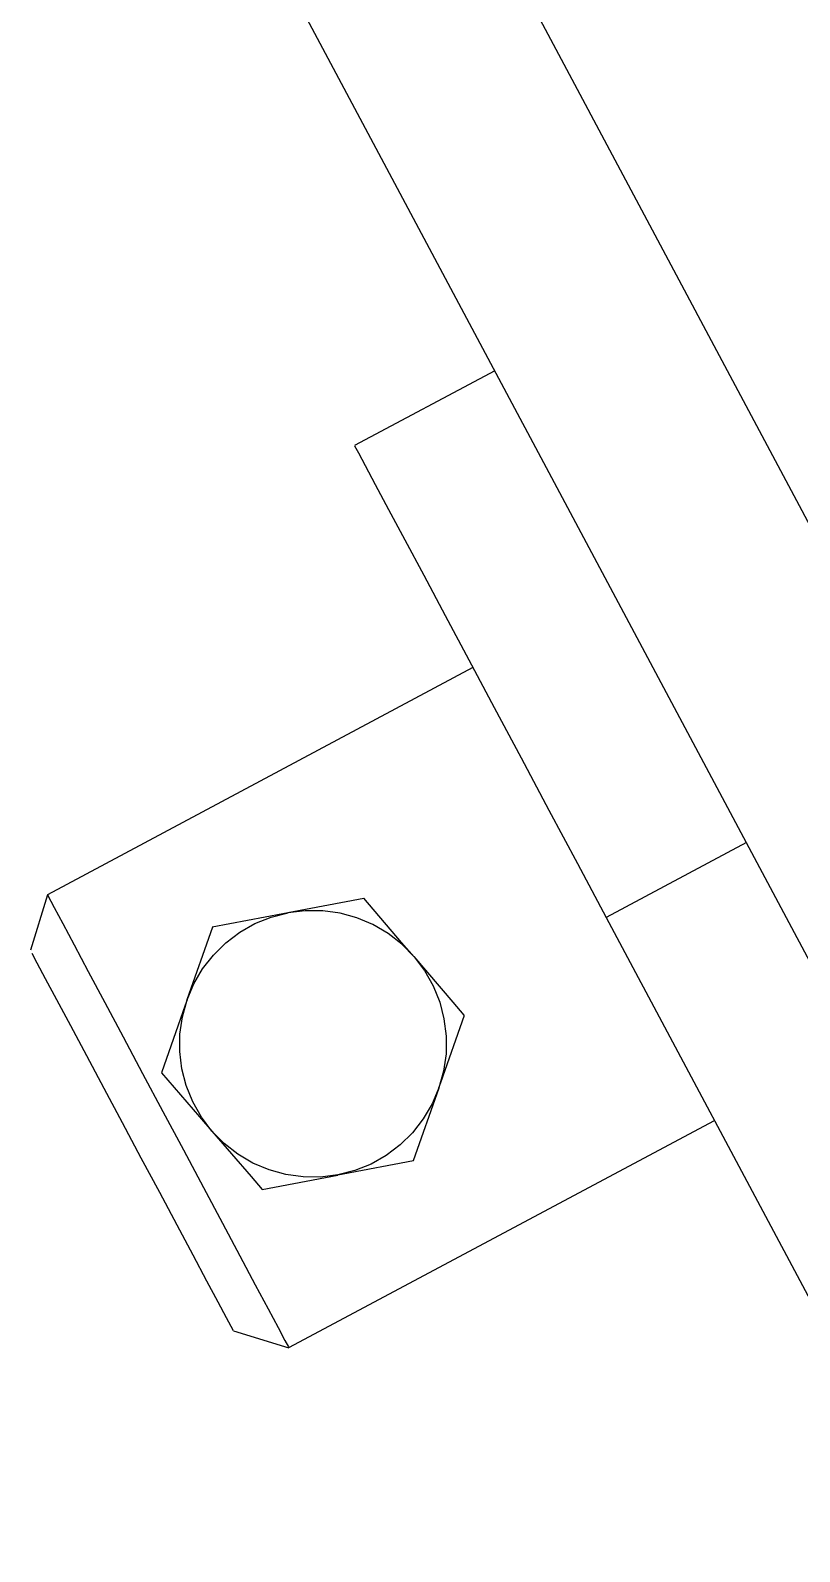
# Model space of a CAD drawing. Extents: x 3 to 592, y 5 to 207.
# Drawn here: x 47.311 to 49.393, y 28.87 to 32.985 of the extents above; entities that cross this region are included whole.
import ezdxf

# ---------------------------------------------------------------- set-up
doc = ezdxf.new("R2010")
doc.units = 0
doc.layers.get('0').update_dxf_attribs({"linetype": 'CONTINUOUS'})

msp = doc.modelspace()

# ---------------------------------------------------------------- linework, layer by layer
at = {"color": 7}
for points in [[(50.993146, 28.698649), (48.103543, 34.114846)], [(50.993146, 28.698649), (48.103543, 34.114846)], [(50.502961, 28.43717), (47.532925, 34.004356)], [(50.502961, 28.43717), (47.532925, 34.004356)], [(48.56794, 32.064325), (48.187998, 31.861831)], [(48.56794, 32.064325), (48.187998, 31.861831)], [(48.188069, 31.861654), (48.198299, 31.842604), (48.216644, 31.808032), (48.24416, 31.756879), (48.279791, 31.689499), (48.323888, 31.606949), (48.375394, 31.510993), (48.433249, 31.401985), (48.497102, 31.282393), (48.565894, 31.153629), (48.638566, 31.017457), (48.71406, 30.875993), (48.791319, 30.731001), (48.869282, 30.584951)], [(48.188069, 31.861654), (48.198299, 31.842604), (48.216644, 31.808032), (48.24416, 31.756879), (48.279791, 31.689499), (48.323888, 31.606949), (48.375394, 31.510993), (48.433249, 31.401985), (48.497102, 31.282393), (48.565894, 31.153629), (48.638566, 31.017457), (48.71406, 30.875993), (48.791319, 30.731001), (48.869282, 30.584951)], [(48.508356, 31.261262), (47.356536, 30.646723)], [(48.508356, 31.261262), (47.356536, 30.646723)], [(49.248977, 30.787728), (48.869036, 30.585234)], [(49.248977, 30.787728), (48.869036, 30.585234)], [(47.356466, 30.646758), (47.310604, 30.496475)], [(47.356466, 30.646758), (47.310604, 30.496475)], [(47.356466, 30.646758), (47.375163, 30.611833), (47.398093, 30.568794), (47.429138, 30.510939), (47.467238, 30.438972), (47.512041, 30.355364), (47.561429, 30.262583), (47.614346, 30.1631), (47.669379, 30.060089), (47.724766, 29.956372), (47.779093, 29.854772), (47.830599, 29.758111), (47.877871, 29.669564), (47.919146, 29.5916), (47.954071, 29.526336), (47.981235, 29.475889), (47.999579, 29.440964), (48.009104, 29.423677)], [(47.356466, 30.646758), (47.375163, 30.611833), (47.398093, 30.568794), (47.429138, 30.510939), (47.467238, 30.438972), (47.512041, 30.355364), (47.561429, 30.262583), (47.614346, 30.1631), (47.669379, 30.060089), (47.724766, 29.956372), (47.779093, 29.854772), (47.830599, 29.758111), (47.877871, 29.669564), (47.919146, 29.5916), (47.954071, 29.526336), (47.981235, 29.475889), (47.999579, 29.440964), (48.009104, 29.423677)], [(48.212763, 30.636951), (48.007799, 30.598145)], [(48.212763, 30.636951), (48.007799, 30.598145)], [(48.348935, 30.479083), (48.315421, 30.517888), (48.212763, 30.637127)], [(48.348935, 30.479083), (48.315421, 30.517888), (48.212763, 30.637127)], [(47.734502, 30.362137), (47.752847, 30.405529), (47.776836, 30.446451), (47.806116, 30.483492), (47.83963, 30.516654), (47.877377, 30.545229), (47.918299, 30.568512), (47.962397, 30.586151), (48.007905, 30.598145)], [(47.734502, 30.362137), (47.752847, 30.405529), (47.776836, 30.446451), (47.806116, 30.483492), (47.83963, 30.516654), (47.877377, 30.545229), (47.918299, 30.568512), (47.962397, 30.586151), (48.007905, 30.598145)], [(48.007976, 30.598004), (47.993512, 30.595182), (47.803012, 30.559199)], [(48.007976, 30.598004), (47.993512, 30.595182), (47.803012, 30.559199)], [(48.348935, 30.479083), (48.315774, 30.512597), (48.278733, 30.541877), (48.23781, 30.565866), (48.194419, 30.584211), (48.14891, 30.596911), (48.101991, 30.603261), (48.054719, 30.603613), (48.007799, 30.597969)], [(48.348935, 30.479083), (48.315774, 30.512597), (48.278733, 30.541877), (48.23781, 30.565866), (48.194419, 30.584211), (48.14891, 30.596911), (48.101991, 30.603261), (48.054719, 30.603613), (48.007799, 30.597969)], [(48.869106, 30.585057), (49.443781, 29.508027)], [(48.869106, 30.585057), (49.443781, 29.508027)], [(47.803153, 30.559022), (47.734361, 30.362172)], [(47.803153, 30.559022), (47.734361, 30.362172)], [(47.859879, 29.467069), (47.841182, 29.501994), (47.818604, 29.544327), (47.788266, 29.601478), (47.750871, 29.67168), (47.707832, 29.752466), (47.66056, 29.841014), (47.610466, 29.934147), (47.560018, 30.029397), (47.510277, 30.12253), (47.463004, 30.211078), (47.419966, 30.291864), (47.382218, 30.362066), (47.351879, 30.419216), (47.329302, 30.46155), (47.315543, 30.487655)], [(47.859879, 29.467069), (47.841182, 29.501994), (47.818604, 29.544327), (47.788266, 29.601478), (47.750871, 29.67168), (47.707832, 29.752466), (47.66056, 29.841014), (47.610466, 29.934147), (47.560018, 30.029397), (47.510277, 30.12253), (47.463004, 30.211078), (47.419966, 30.291864), (47.382218, 30.362066), (47.351879, 30.419216), (47.329302, 30.46155), (47.315543, 30.487655)], [(48.485107, 30.321179), (48.455121, 30.355752), (48.348935, 30.479224)], [(48.485107, 30.321179), (48.455121, 30.355752), (48.348935, 30.479224)], [(48.348935, 30.479083), (48.37751, 30.441336), (48.400794, 30.400413), (48.418432, 30.356316), (48.430074, 30.310808), (48.436071, 30.263888), (48.435719, 30.216616), (48.429016, 30.169697), (48.416316, 30.124188)], [(48.348935, 30.479083), (48.37751, 30.441336), (48.400794, 30.400413), (48.418432, 30.356316), (48.430074, 30.310808), (48.436071, 30.263888), (48.435719, 30.216616), (48.429016, 30.169697), (48.416316, 30.124188)], [(47.734502, 30.362137), (47.729563, 30.348026), (47.665711, 30.165287)], [(47.734502, 30.362137), (47.729563, 30.348026), (47.665711, 30.165287)], [(47.801989, 30.007419), (47.773414, 30.045166), (47.75013, 30.086088), (47.732491, 30.130186), (47.72085, 30.175694), (47.714853, 30.222613), (47.715205, 30.269886), (47.721908, 30.316805), (47.734608, 30.362313)], [(47.801989, 30.007419), (47.773414, 30.045166), (47.75013, 30.086088), (47.732491, 30.130186), (47.72085, 30.175694), (47.714853, 30.222613), (47.715205, 30.269886), (47.721908, 30.316805), (47.734608, 30.362313)], [(48.416457, 30.124329), (48.421396, 30.138441), (48.485249, 30.321179)], [(48.416457, 30.124329), (48.421396, 30.138441), (48.485249, 30.321179)], [(47.665852, 30.165287), (47.76851, 30.046048), (47.802024, 30.007242)], [(47.665852, 30.165287), (47.76851, 30.046048), (47.802024, 30.007242)], [(48.416457, 30.124329), (48.398113, 30.080938), (48.374124, 30.040016), (48.344843, 30.002974), (48.311329, 29.969813), (48.273582, 29.941238), (48.23266, 29.917954), (48.188563, 29.900316), (48.143054, 29.888674)], [(48.416457, 30.124329), (48.398113, 30.080938), (48.374124, 30.040016), (48.344843, 30.002974), (48.311329, 29.969813), (48.273582, 29.941238), (48.23266, 29.917954), (48.188563, 29.900316), (48.143054, 29.888674)], [(48.347806, 29.927479), (48.416598, 30.124329)], [(48.347806, 29.927479), (48.416598, 30.124329)], [(48.142984, 29.888498), (48.096064, 29.882853), (48.048792, 29.883206), (48.002225, 29.889556), (47.956717, 29.902256), (47.912972, 29.9206), (47.872403, 29.944589), (47.835009, 29.97387), (47.801847, 30.007384)], [(48.142984, 29.888498), (48.096064, 29.882853), (48.048792, 29.883206), (48.002225, 29.889556), (47.956717, 29.902256), (47.912972, 29.9206), (47.872403, 29.944589), (47.835009, 29.97387), (47.801847, 30.007384)], [(47.801989, 30.007419), (47.908175, 29.884299), (47.938161, 29.849374)], [(47.801989, 30.007419), (47.908175, 29.884299), (47.938161, 29.849374)], [(48.010198, 29.421349), (49.162018, 30.035888)], [(48.010198, 29.421349), (49.162018, 30.035888)], [(48.142984, 29.888498), (48.157448, 29.89132), (48.347947, 29.927303)], [(48.142984, 29.888498), (48.157448, 29.89132), (48.347947, 29.927303)], [(47.938161, 29.849516), (48.143125, 29.888321)], [(47.938161, 29.849516), (48.143125, 29.888321)], [(47.859879, 29.467069), (48.010163, 29.421208)], [(47.859879, 29.467069), (48.010163, 29.421208)]]:
    msp.add_lwpolyline(points, dxfattribs=at)

doc.saveas('drawing.dxf')
